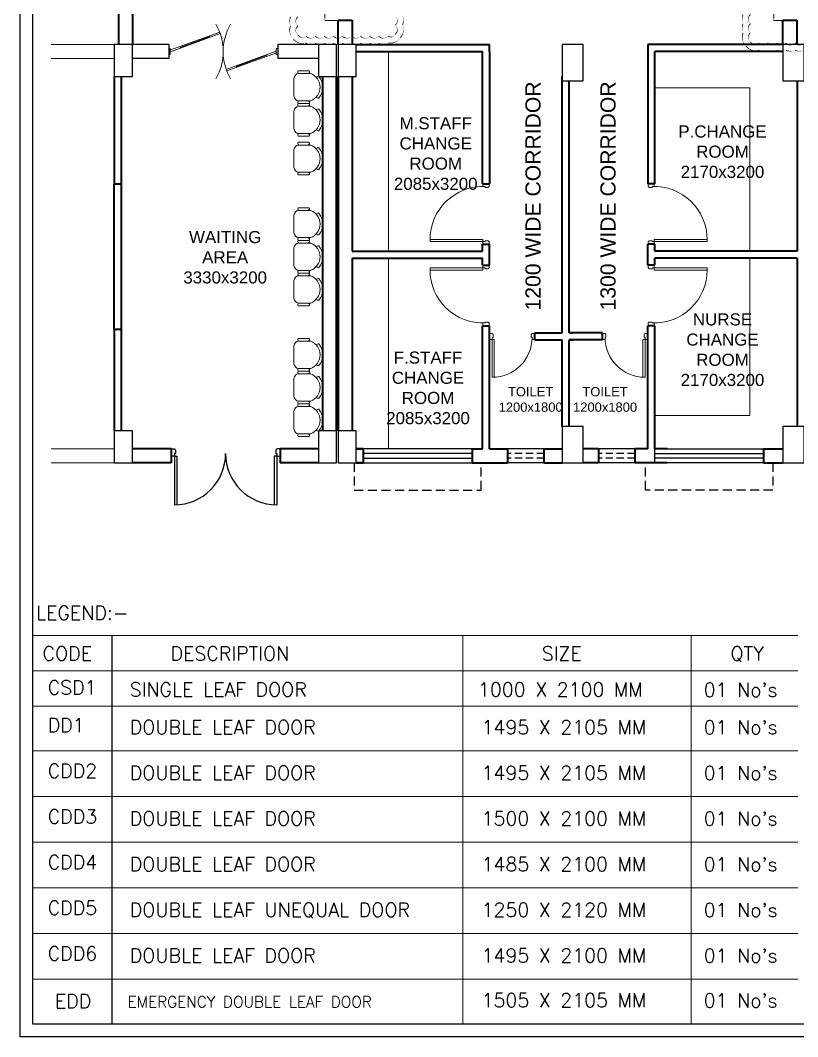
# Model space of a CAD drawing. Header units: millimetres. Extents: x 1319230 to 2124380, y -346496 to -91575.
# Drawn here: x 2083807 to 2096652, y -266856 to -250066 of the extents above; entities that cross this region are included whole.
import ezdxf
from ezdxf.enums import TextEntityAlignment as Align

# ---------------------------------------------------------------- set-up
doc = ezdxf.new("R2010")
doc.units = ezdxf.units.MM
doc.header["$LTSCALE"] = 600
doc.header["$MEASUREMENT"] = 0
doc.header["$PDMODE"] = 35
doc.linetypes.add('HIDDEN', pattern=[0.375, 0.25, -0.125])
for name, color, linetype, lineweight in [('900 Door', 56, 'Continuous', 5), ('D.F', 251, 'Continuous', 5), ('DIM', 7, 'Continuous', 0), ('DOOR', 144, 'Continuous', 13), ('ELBOW_FLANGE', 7, 'Continuous', 0), ('funiture', 30, 'Continuous', 13), ('furniture', 30, 'Continuous', 9), ('P-Wall', 8, 'Continuous', 35)]:
    doc.layers.add(name, color=color, linetype=linetype, lineweight=lineweight)
for name, color, linetype in [('col', 5, 'Continuous'), ('Dimensions', 7, 'Continuous'), ('Lines', 7, 'Continuous'), ('TEXT', 6, 'Continuous'), ('TITLE BLOCK', 7, 'Continuous'), ('wall', 1, 'Continuous'), ('Window', 4, 'Continuous')]:
    doc.layers.add(name, color=color, linetype=linetype)
doc.styles.add('ARIAL', font='arial.ttf')
doc.styles.add('ROMANS', font='romans.shx')
doc.dimstyles.new('AEPL1', dxfattribs={"dimtxt": 100, "dimasz": 40, "dimexe": 1.25, "dimexo": 5, "dimtad": 0, "dimdec": 0, "dimtxsty": 'ROMANS', "dimcen": 2.5, "dimclrd": 250, "dimclre": 250, "dimclrt": 7, "dimadec": 0, "dimazin": 0, "dimtfac": 1, "dimtdec": 0, "dimtmove": 0, "dimatfit": 3, "dimfxl": 1, "dimlwd": 0, "dimlwe": 0, "dimarcsym": 0})

# ---------------------------------------------------------------- blocks, each defined once
blk = doc.blocks.new('D1')
at = {"layer": 'DOOR', "color": 8}
for p, q in [((19, 69), (825, 362)), ((27, 46), (833, 339)), ((184, 116), (668, 292)), ((672, 280), (663, 304)), ((0, 98), (24, 98)), ((0, 98), (0, 0)), ((0, 0), (24, 0)), ((19, 69), (27, 46)), ((24, 98), (24, 0)), ((180, 128), (188, 105)), ((1737, 52), (931, -241)), ((1745, 29), (939, -264)), ((1745, 29), (1737, 52)), ((1740, 98), (1740, 0)), ((1764, 98), (1740, 98)), ((1764, 0), (1740, 0)), ((1764, 98), (1764, 0)), ((1580, -18), (1096, -194)), ((1584, -30), (1576, -7)), ((1101, -206), (1092, -182))]:
    blk.add_line(p, q, dxfattribs=at)
for centre, start, end in [((0, 49), 330, 30), ((1764, 49), 150, 210)]:
    blk.add_arc(centre, 882, start, end, dxfattribs=at)
blk = doc.blocks.new('CH1')
for p, q in [((7.79, 8.86), (15.54, 8.86)), ((8.95, 10.63), (16.07, 10.63)), ((18.73, -5.67), (18.73, 5.67)), ((7.79, -8.86), (15.54, -8.86)), ((8.95, -10.63), (16.07, -10.63))]:
    blk.add_line(p, q)
for centre, radius, start, end in [((11.3, 0), 11.3, 141.456, 218.544), ((11.3, 0), 9.53, 111.63139, 248.36861), ((2.95, 6.24), 0.935, 339.0298, 121.3377), ((9.81, 9.9), 1.13, 139.80348, 247.85849), ((15.54, 5.67), 3.19, 0, 90), ((15.21, 9.9), 1.13, 292.14151, 40.19652), ((2.94, -6.24), 0.935, 238.6623, 20.9702), ((15.54, -5.67), 3.19, 270, 0), ((9.81, -9.9), 1.13, 112.14151, 220.19652), ((15.21, -9.9), 1.13, 319.80348, 67.85849)]:
    blk.add_arc(centre, radius, start, end)
blk = doc.blocks.new('A$C32852038')
at = {"xscale": 25.40000009536743, "yscale": 25.39999985694885, "zscale": 25.39999999999785, "rotation": 90}
blk.add_blockref('CH1', (0, -476), dxfattribs=at)
blk = doc.blocks.new('750')
at = {"layer": 'DOOR', "color": 8}
for p, q in [((-50, 705), (-47.5, 705)), ((-35, 690), (-35, 692.5)), ((-50, 45), (-47.5, 45)), ((-35, 60), (-35, 57.5)), ((50, 45), (50, 80)), ((50, 80), (675, 80)), ((50, 45), (675, 45)), ((675, 45), (675, 80))]:
    blk.add_line(p, q, dxfattribs=at)
for points in [[(15, 690), (15, 705), (50, 705), (50, 750), (-50, 750), (-50, 705)], [(-35, 690), (15, 690)], [(15, 60), (15, 45), (50, 45), (50, 0), (-50, 0), (-50, 45)], [(-35, 60), (15, 60)]]:
    blk.add_lwpolyline(points, dxfattribs=at)
for centre, radius, start, end in [((-35, 705), 12.5, 180, 270), ((15, 45), 660, 0, 90), ((-35, 45), 12.5, 90, 180)]:
    blk.add_arc(centre, radius, start, end, dxfattribs=at)
blk = doc.blocks.new('A$C19B8274B')
at = {"layer": 'DOOR'}
blk.add_line((-45, 925), (-80, 925), dxfattribs=at)
at = {"layer": 'DOOR', "color": 8}
for p, q in [((-80, 50), (-80, 925)), ((-45, 50), (-45, 925)), ((-45, 50), (-80, 50)), ((-955, -50), (-955, -47.5)), ((-940, -35), (-942.5, -35)), ((-60, -35), (-57.5, -35)), ((-45, -50), (-45, -47.5))]:
    blk.add_line(p, q, dxfattribs=at)
for points in [[(-940, 15), (-955, 15), (-955, 50), (-1000, 50), (-1000, -50), (-955, -50)], [(-940, -35), (-940, 15)], [(-60, 15), (-45, 15), (-45, 50), (0, 50), (0, -50), (-45, -50)], [(-60, -35), (-60, 15)]]:
    blk.add_lwpolyline(points, dxfattribs=at)
for centre, radius, start, end in [((-80, 50), 875, 90, 182.29244), ((-955, -35), 12.5, 270, 0), ((-45, -35), 12.5, 180, 270)]:
    blk.add_arc(centre, radius, start, end, dxfattribs=at)
blk = doc.blocks.new('W1800')
at = {"layer": 'wall', "color": 7}
for p, q in [((0, -58), (0, 173)), ((1800, 173), (1800, -58))]:
    blk.add_line(p, q, dxfattribs=at)
at = {"layer": 'Window'}
for p, q in [((0, 173), (1800, 173)), ((0, 98), (1800, 98)), ((1800, 18), (0, 18)), ((1800, -58), (0, -58))]:
    blk.add_line(p, q, dxfattribs=at)
blk = doc.blocks.new('*D170')
at = {"layer": 'Defpoints', "color": 0, "transparency": 16777216}
for p in [(2089059, -248566), (2088840, -250066), (2089059, -250066)]:
    blk.add_point(p, dxfattribs=at)
at = {"layer": 'DIM', "color": 250, "lineweight": 0, "transparency": 16777216}
for p, q in [((2089054, -248566), (2088838, -248566)), ((2088840, -248606), (2088840, -249147)), ((2088840, -250026), (2088840, -249485)), ((2089054, -250066), (2088838, -250066))]:
    blk.add_line(p, q, dxfattribs=at)
at = {"layer": 'DIM', "color": 250, "transparency": 16777216}
for points in [[(2088846, -248606), (2088833, -248606), (2088840, -248566)], [(2088833, -250026), (2088846, -250026), (2088840, -250066)]]:
    blk.add_solid(points, dxfattribs=at)
at = {"layer": 'DIM', "color": 7, "transparency": 16777216, "insert": (2088840, -249316), "char_height": 100, "attachment_point": 5, "rotation": 90, "style": 'ROMANS'}
blk.add_mtext('1500', dxfattribs=at)
blk = doc.blocks.new('*D171')
at = {"layer": 'Defpoints', "color": 0, "transparency": 16777216}
for p in [(2096255, -248581), (2096409, -248581), (2096409, -250066)]:
    blk.add_point(p, dxfattribs=at)
at = {"layer": 'Dimensions', "color": 250, "lineweight": 0, "transparency": 16777216}
for p, q in [((2096404, -248581), (2096253, -248581)), ((2096255, -248621), (2096255, -249154)), ((2096255, -250026), (2096255, -249492)), ((2096404, -250066), (2096253, -250066))]:
    blk.add_line(p, q, dxfattribs=at)
at = {"layer": 'Dimensions', "color": 250, "transparency": 16777216}
for points in [[(2096261, -248621), (2096248, -248621), (2096255, -248581)], [(2096248, -250026), (2096261, -250026), (2096255, -250066)]]:
    blk.add_solid(points, dxfattribs=at)
at = {"layer": 'Dimensions', "color": 7, "transparency": 16777216, "insert": (2096255, -249323), "char_height": 100, "attachment_point": 5, "rotation": 90, "style": 'ROMANS'}
blk.add_mtext('1485', dxfattribs=at)
blk = doc.blocks.new('*D305')
at = {"layer": 'Defpoints', "color": 0, "transparency": 16777216}
for p in [(2089059, -248566), (2088840, -250066), (2089059, -250066)]:
    blk.add_point(p, dxfattribs=at)
at = {"layer": 'DIM', "color": 250, "lineweight": 0, "transparency": 16777216}
for p, q in [((2089054, -248566), (2088838, -248566)), ((2088840, -248606), (2088840, -249146)), ((2088840, -250026), (2088840, -249485)), ((2089054, -250066), (2088838, -250066))]:
    blk.add_line(p, q, dxfattribs=at)
at = {"layer": 'DIM', "color": 250, "transparency": 16777216}
for points in [[(2088833, -248606), (2088846, -248606), (2088840, -248566)], [(2088833, -250026), (2088846, -250026), (2088840, -250066)]]:
    blk.add_solid(points, dxfattribs=at)
at = {"layer": 'DIM', "color": 7, "transparency": 16777216, "insert": (2088840, -249316), "char_height": 100, "attachment_point": 5, "rotation": 90, "style": 'ROMANS'}
blk.add_mtext('1500', dxfattribs=at)

msp = doc.modelspace()

# ---------------------------------------------------------------- linework, layer by layer
at = {"color": 8, "lineweight": 25}
for p, q in [((2086299.6, -257265.8), (2086299.6, -257145.8)), ((2086299.6, -257265.8), (2086299.6, -257145.8)), ((2086299.6, -257145.8), (2086353.6, -257145.8)), ((2086353.6, -257145.8), (2086353.6, -257148.8)), ((2086371.6, -257163.8), (2086368.6, -257163.8)), ((2086371.6, -257163.8), (2086371.6, -257223.8)), ((2088027.6, -257163.8), (2088030.6, -257163.8)), ((2088027.6, -257163.8), (2088027.6, -257223.8)), ((2088099.6, -257145.8), (2088045.6, -257145.8)), ((2088045.6, -257145.8), (2088045.6, -257148.8)), ((2088099.6, -257265.8), (2088099.6, -257145.8)), ((2086353.6, -257265.8), (2086299.6, -257265.8)), ((2086371.6, -257223.8), (2086353.6, -257223.8)), ((2086353.6, -257223.8), (2086353.6, -257265.8)), ((2086353.6, -257265.8), (2086353.6, -258069.8)), ((2086353.6, -257265.8), (2086395.6, -257265.8)), ((2086395.6, -257265.8), (2086395.6, -258069.8)), ((2088003.6, -257265.8), (2088003.6, -258069.8)), ((2088045.6, -257265.8), (2088003.6, -257265.8)), ((2088027.6, -257223.8), (2088045.6, -257223.8)), ((2088045.6, -257223.8), (2088045.6, -257265.8)), ((2088045.6, -257265.8), (2088099.6, -257265.8)), ((2088045.6, -257265.8), (2088045.6, -258069.8))]:
    msp.add_line(p, q, dxfattribs=at)
for points in [[(2124380.5, -238045.4), (2124380.5, -266855.7), (2083807.4, -266855.7), (2083807.4, -238045.4)], [(2124171.8, -238254.1), (2124171.8, -266647.1), (2084016, -266647.1), (2084016, -238254.1)]]:
    msp.add_lwpolyline(points, close=True)
at = {"color": 8}
for centre, radius, start, end in [((2086353.6, -257163.8), 15, 0, 90), ((2088045.6, -257163.8), 15, 90, 180), ((2086353.6, -257223.8), 846, 270, 0), ((2088045.6, -257223.8), 846, 180, 270)]:
    msp.add_arc(centre, radius, start, end, dxfattribs=at)
at = {"layer": 'col'}
for points in [[(2085359.1, -250995.8), (2085659.1, -250995.8), (2085659.1, -250465.8), (2085359.1, -250465.8)], [(2085359.1, -250995.8), (2085659.1, -250995.8), (2085659.1, -250465.8), (2085359.1, -250465.8)], [(2088734.1, -250995.8), (2089034.1, -250995.8), (2089034.1, -250465.8), (2088734.1, -250465.8)], [(2088734.1, -250995.8), (2089034.1, -250995.8), (2089034.1, -250465.8), (2088734.1, -250465.8)], [(2089059.1, -250995.8), (2089359.1, -250995.8), (2089359.1, -250465.8), (2089059.1, -250465.8)], [(2089059.1, -250995.8), (2089359.1, -250995.8), (2089359.1, -250465.8), (2089059.1, -250465.8)], [(2092759.1, -251065.8), (2093109.1, -251065.8), (2093109.1, -250465.8), (2092759.1, -250465.8)], [(2092759.1, -251065.8), (2093109.1, -251065.8), (2093109.1, -250465.8), (2092759.1, -250465.8)], [(2096409.1, -251065.8), (2096759.1, -251065.8), (2096759.1, -250465.8), (2096409.1, -250465.8)], [(2096409.1, -251065.8), (2096759.1, -251065.8), (2096759.1, -250465.8), (2096409.1, -250465.8)], [(2085359.1, -257375.8), (2085659.1, -257375.8), (2085659.1, -256845.8), (2085359.1, -256845.8)], [(2085359.1, -257375.8), (2085659.1, -257375.8), (2085659.1, -256845.8), (2085359.1, -256845.8)], [(2088734.1, -257375.8), (2089034.1, -257375.8), (2089034.1, -256845.8), (2088734.1, -256845.8)], [(2088734.1, -257375.8), (2089034.1, -257375.8), (2089034.1, -256845.8), (2088734.1, -256845.8)], [(2089059.1, -257375.8), (2089359.1, -257375.8), (2089359.1, -256845.8), (2089059.1, -256845.8)], [(2089059.1, -257375.8), (2089359.1, -257375.8), (2089359.1, -256845.8), (2089059.1, -256845.8)], [(2092759.1, -257375.8), (2093109.1, -257375.8), (2093109.1, -256775.8), (2092759.1, -256775.8)], [(2092759.1, -257375.8), (2093109.1, -257375.8), (2093109.1, -256775.8), (2092759.1, -256775.8)], [(2096409.1, -257375.8), (2096759.1, -257375.8), (2096759.1, -256775.8), (2096409.1, -256775.8)], [(2096409.1, -257375.8), (2096759.1, -257375.8), (2096759.1, -256775.8), (2096409.1, -256775.8)]]:
    msp.add_lwpolyline(points, close=True, dxfattribs=at)
at = {"layer": 'D.F', "linetype": 'Continuous'}
for p, q in [((2084315.3, -250465.8), (2085359.1, -250465.8)), ((2084315.3, -250695.8), (2085359.1, -250695.8)), ((2084315.3, -257145.8), (2085359.1, -257145.8)), ((2084315.3, -257375.8), (2085359.1, -257375.8))]:
    msp.add_line(p, q, dxfattribs=at)
at = {"layer": 'DIM', "linetype": 'ByBlock'}
msp.add_line((2084016, -260228.7), (2084016, -266647.1), dxfattribs=at)
at = {"layer": 'DIM', "color": 5}
for points in [[(2090122.8, -249995.4, 0, 15, -0.201399), (2090122.8, -250145.4, 0, 15, -0.3077757), (2090079.6, -250358.9, 0, 15, -0.3098283), (2089894.9, -250438.8, 0, 15, -0.225144), (2089729, -250446.3, 0, 15, -0.201399), (2089579, -250446.3, 0, 15, -0.201399), (2089429, -250446.3, 0, 15, -0.201399), (2089279, -250446.3, 0, 15, -0.201399), (2089129, -250446.3, 0, 15, -0.201399), (2088979, -250446.3, 0, 15, -0.201399), (2088829, -250446.3, 0, 15, -0.201399), (2088679, -250446.3, 0, 15, -0.2144985), (2088520.1, -250442.3, 0, 15, -0.3154019), (2088320, -250374.7, 0, 15, -0.3151164), (2088273, -250157.6, 0, 15, -0.201399), (2088273, -250007.6, 0, 15, -0.201399)], [(2097599.8, -249960.4, 0, 15, -0.201399), (2097599.8, -250110.4, 0, 15, -0.201399), (2097599.8, -250260.4, 0, 15, -0.3077757), (2097556.6, -250473.9, 0, 15, -0.3098283), (2097371.8, -250553.8, 0, 15, -0.225144), (2097205.9, -250561.3, 0, 15, -0.201399), (2097055.9, -250561.3, 0, 15, -0.201399), (2096905.9, -250561.3, 0, 15, -0.201399), (2096755.9, -250561.3, 0, 15, -0.201399), (2096605.9, -250561.3, 0, 15, -0.201399), (2096455.9, -250561.3, 0, 15, -0.201399), (2096305.9, -250561.3, 0, 15, -0.201399), (2096155.9, -250561.3, 0, 15, -0.2144985), (2095997.1, -250557.3, 0, 15, -0.3154019), (2095796.9, -250489.7, 0, 15, -0.3151164), (2095749.9, -250272.6, 0, 15, -0.201399), (2095749.9, -250122.6, 0, 15, -0.201399), (2095749.9, -249972.6, 0, 15, -0.201399)]]:
    msp.add_lwpolyline(points, format="xyseb", dxfattribs=at)
at = {"layer": 'DIM', "color": 1}
for points in [[(2090000.4, -249995.4, 0, 15, -0.5), (2090000.4, -250145.4, 0, 15, -0.5), (2090000.4, -250295.4, 0, 15, -0.5), (2089879, -250323.9, 0, 15, -0.5), (2089729, -250323.9, 0, 15, -0.5), (2089579, -250323.9, 0, 15, -0.5), (2089429, -250323.9, 0, 15, -0.5), (2089279, -250323.9, 0, 15, -0.5), (2089129, -250323.9, 0, 15, -0.5), (2088979, -250323.9, 0, 15, -0.5), (2088829, -250323.9, 0, 15, -0.5), (2088679, -250323.9, 0, 15, -0.5), (2088529, -250323.9, 0, 15, -0.5), (2088395.4, -250307.6, 0, 15, -0.5), (2088395.4, -250157.6, 0, 15, -0.5), (2088395.4, -250007.6, 0, 15, -0.5)], [(2097477.4, -249960.4, 0, 15, -0.5), (2097477.4, -250110.4, 0, 15, -0.5), (2097477.4, -250260.4, 0, 15, -0.5), (2097477.4, -250410.4, 0, 15, -0.5), (2097355.9, -250438.9, 0, 15, -0.5), (2097205.9, -250438.9, 0, 15, -0.5), (2097055.9, -250438.9, 0, 15, -0.5), (2096905.9, -250438.9, 0, 15, -0.5), (2096755.9, -250438.9, 0, 15, -0.5), (2096605.9, -250438.9, 0, 15, -0.5), (2096455.9, -250438.9, 0, 15, -0.5), (2096305.9, -250438.9, 0, 15, -0.5), (2096155.9, -250438.9, 0, 15, -0.5), (2096005.9, -250438.9, 0, 15, -0.5), (2095872.3, -250422.6, 0, 15, -0.5), (2095872.3, -250272.6, 0, 15, -0.5), (2095872.3, -250122.6, 0, 15, -0.5), (2095872.3, -249972.6, 0, 15, -0.5)]]:
    msp.add_lwpolyline(points, format="xyseb", dxfattribs=at)
at = {"layer": 'ELBOW_FLANGE'}
for p, q in [((2084016, -260228.7), (2096651.6, -260228.7)), ((2091118.7, -260228.7), (2091118.7, -266647.1)), ((2094893.1, -260228.7), (2094893.1, -266647.1)), ((2084016, -260813.4), (2096651.6, -260813.4)), ((2084016, -261398.1), (2096651.6, -261398.1)), ((2084016, -262133.6), (2096651.6, -262133.6)), ((2084016, -262888), (2096651.6, -262888)), ((2084016, -263642.5), (2096651.6, -263642.5)), ((2084016, -264397), (2096651.6, -264397)), ((2084016, -265151.5), (2096651.6, -265151.5)), ((2084016, -265151.5), (2096651.6, -265151.5)), ((2084016, -265905.9), (2096651.6, -265905.9)), ((2084016, -266647.1), (2096651.6, -266647.1))]:
    msp.add_line(p, q, dxfattribs=at)
at = {"layer": 'funiture'}
for p, q in [((2089889.1, -250580.8), (2089889.1, -253880.8)), ((2089889.1, -253995.8), (2089889.1, -257145.8))]:
    msp.add_line(p, q, dxfattribs=at)
at = {"layer": 'funiture', "color": 8}
for points in [[(2094289.1, -251180.8), (2095859.1, -251180.8), (2095859.1, -253880.8)], [(2094289.1, -256595.8), (2095859.1, -256595.8), (2095859.1, -253995.8)]]:
    msp.add_lwpolyline(points, dxfattribs=at)
at = {"layer": 'Lines', "linetype": 'HIDDEN'}
for points in [[(2089324.1, -257375.8), (2089324.1, -257825.8), (2091424.1, -257825.8), (2091424.1, -257375.8)], [(2096239.1, -257375.8), (2096239.1, -257825.8), (2094139.1, -257825.8), (2094139.1, -257375.8)]]:
    msp.add_lwpolyline(points, dxfattribs=at)
at = {"layer": 'P-Wall', "color": 8, "linetype": 'Continuous'}
for p, q in [((2085429.1, -241885.8), (2085429.1, -250465.8)), ((2085659.1, -241885.8), (2085659.1, -250465.8)), ((2089359.1, -250465.8), (2091559.1, -250465.8)), ((2091559.1, -250580.8), (2091559.1, -250465.8)), ((2096409.1, -250465.8), (2094174.1, -250465.8)), ((2089359.1, -250580.8), (2091444.1, -250580.8)), ((2096409.1, -250580.8), (2094289.1, -250580.8)), ((2085359.1, -250995.8), (2085359.1, -252770.8)), ((2085474.1, -250995.8), (2085474.1, -252770.8)), ((2088804.1, -256845.8), (2088804.1, -250995.8)), ((2089034.1, -256845.8), (2089034.1, -250995.8)), ((2089059.1, -250995.8), (2089059.1, -256845.8)), ((2089289.1, -250995.8), (2089289.1, -253880.8)), ((2089059.1, -251065.8), (2089059.1, -256775.8)), ((2089289.1, -251065.8), (2089289.1, -253880.8)), ((2096644.1, -251065.8), (2096644.1, -253880.8)), ((2085474.1, -252770.8), (2085359.1, -252770.8)), ((2085359.1, -255170.8), (2085359.1, -252770.8)), ((2085474.1, -252770.8), (2085474.1, -255170.8)), ((2091444.1, -252765.8), (2091559.1, -252765.8)), ((2094289.1, -252765.8), (2094174.1, -252765.8)), ((2091444.1, -253765.8), (2091559.1, -253765.8)), ((2094289.1, -253765.8), (2094174.1, -253765.8)), ((2089289.1, -253880.8), (2091444.1, -253880.8)), ((2089289.1, -253995.8), (2089289.1, -256845.8)), ((2089289.1, -253995.8), (2089289.1, -256775.8)), ((2089289.1, -253995.8), (2091444.1, -253995.8)), ((2096644.1, -253880.8), (2094289.1, -253880.8)), ((2096644.1, -253995.8), (2094289.1, -253995.8)), ((2096644.1, -253995.8), (2096644.1, -256775.8)), ((2091444.1, -254110.8), (2091559.1, -254110.8)), ((2094289.1, -254110.8), (2094174.1, -254110.8)), ((2085474.1, -255170.8), (2085359.1, -255170.8)), ((2085359.1, -255170.8), (2085359.1, -256845.8)), ((2085474.1, -255170.8), (2085474.1, -256845.8)), ((2091444.1, -255110.8), (2091559.1, -255110.8)), ((2094289.1, -255110.8), (2094174.1, -255110.8)), ((2091859.1, -257145.8), (2091859.1, -257375.8)), ((2092459.1, -257145.8), (2092459.1, -257375.8)), ((2093359.1, -257145.8), (2093359.1, -257375.8)), ((2093959.1, -257145.8), (2093959.1, -257375.8))]:
    msp.add_line(p, q, dxfattribs=at)
at = {"layer": 'P-Wall'}
for p, q in [((2089059.1, -250465.8), (2089059.1, -250065.8)), ((2089059.1, -250065.8), (2089289.1, -250065.8)), ((2089289.1, -250065.8), (2089289.1, -250465.8)), ((2096409.1, -250465.8), (2096409.1, -250065.8)), ((2096409.1, -250065.8), (2096639.1, -250065.8)), ((2096639.1, -250065.8), (2096639.1, -250465.8))]:
    msp.add_line(p, q, dxfattribs=at)
at = {"layer": 'P-Wall', "color": 8}
for p, q in [((2094174.1, -250465.8), (2094174.1, -252765.8)), ((2091444.1, -252765.8), (2091444.1, -250580.8)), ((2091559.1, -250580.8), (2091559.1, -252765.8)), ((2094289.1, -252765.8), (2094289.1, -250580.8)), ((2092759.1, -255230.8), (2092759.1, -250995.8)), ((2092874.1, -255230.8), (2092874.1, -251065.8)), ((2091444.1, -253880.8), (2091444.1, -253765.8)), ((2091559.1, -254110.8), (2091559.1, -253765.8)), ((2094174.1, -254110.8), (2094174.1, -253765.8)), ((2094289.1, -253880.8), (2094289.1, -253765.8)), ((2091444.1, -254110.8), (2091444.1, -253995.8)), ((2094289.1, -254110.8), (2094289.1, -253995.8)), ((2091444.1, -257145.8), (2091444.1, -255110.8)), ((2091559.1, -257145.8), (2091559.1, -255110.8)), ((2094174.1, -257145.8), (2094174.1, -255110.8)), ((2094289.1, -257145.8), (2094289.1, -255110.8)), ((2092309.1, -255345.8), (2092309.1, -255230.8)), ((2092309.1, -255230.8), (2092759.1, -255230.8)), ((2092309.1, -255345.8), (2092759.1, -255345.8)), ((2092759.1, -256775.8), (2092759.1, -255345.8)), ((2092874.1, -255230.8), (2092944.1, -255230.8)), ((2093424.1, -255230.8), (2092874.1, -255230.8)), ((2092874.1, -255345.8), (2092944.1, -255345.8)), ((2092874.1, -256775.8), (2092874.1, -255345.8)), ((2093424.1, -255345.8), (2092874.1, -255345.8)), ((2093424.1, -255345.8), (2093424.1, -255230.8)), ((2089359.1, -257145.8), (2089474.1, -257145.8)), ((2089474.1, -257145.8), (2089359.1, -257145.8)), ((2089474.1, -257145.8), (2089474.1, -257375.8)), ((2091274.1, -257145.8), (2091444.1, -257145.8)), ((2091274.1, -257145.8), (2091274.1, -257375.8)), ((2091559.1, -257145.8), (2091859.1, -257145.8)), ((2092459.1, -257145.8), (2092759.1, -257145.8)), ((2093359.1, -257145.8), (2093109.1, -257145.8)), ((2094174.1, -257145.8), (2093959.1, -257145.8)), ((2094494.1, -257145.8), (2094289.1, -257145.8)), ((2096089.1, -257145.8), (2096409.1, -257145.8)), ((2096089.1, -257145.8), (2096089.1, -257375.8)), ((2089359.1, -257375.8), (2089474.1, -257375.8)), ((2089474.1, -257375.8), (2089359.1, -257375.8)), ((2091274.1, -257375.8), (2091859.1, -257375.8)), ((2092459.1, -257375.8), (2092759.1, -257375.8)), ((2093359.1, -257375.8), (2093109.1, -257375.8)), ((2094494.1, -257375.8), (2093959.1, -257375.8)), ((2096089.1, -257375.8), (2096409.1, -257375.8))]:
    msp.add_line(p, q, dxfattribs=at)
at = {"layer": 'P-Wall', "linetype": 'Continuous'}
for p, q in [((2086299.6, -257145.8), (2085659.1, -257145.8)), ((2086299.6, -257145.8), (2086299.6, -257375.8)), ((2088734.1, -257145.8), (2088099.6, -257145.8)), ((2088099.6, -257145.8), (2088099.6, -257375.8)), ((2086299.6, -257375.8), (2085659.1, -257375.8)), ((2088734.1, -257375.8), (2088099.6, -257375.8))]:
    msp.add_line(p, q, dxfattribs=at)
at = {"layer": 'TITLE BLOCK'}
msp.add_line((2085317.4, -260228.7), (2085317.4, -266647.1), dxfattribs=at)
at = {"layer": 'wall', "linetype": 'Continuous'}
for p, q in [((2086259.6, -250465.8), (2085659.1, -250465.8)), ((2086259.6, -250465.8), (2086259.6, -250695.8)), ((2088734.1, -250465.8), (2088059.6, -250465.8)), ((2088059.6, -250465.8), (2088059.6, -250695.8)), ((2086259.6, -250695.8), (2085659.1, -250695.8)), ((2088734.1, -250695.8), (2088059.6, -250695.8))]:
    msp.add_line(p, q, dxfattribs=at)
at = {"layer": 'Window', "ltscale": 750}
for p, q in [((2092459.1, -257145.8), (2091859.1, -257145.8)), ((2093959.1, -257145.8), (2093359.1, -257145.8)), ((2092459.1, -257375.8), (2091859.1, -257375.8)), ((2093959.1, -257375.8), (2093359.1, -257375.8))]:
    msp.add_line(p, q, dxfattribs=at)
at = {"layer": 'Window', "linetype": 'HIDDEN', "ltscale": 0.8}
for p, q in [((2092459.1, -257220.8), (2091859.1, -257220.8)), ((2093959.1, -257220.8), (2093359.1, -257220.8)), ((2092459.1, -257300.8), (2091859.1, -257300.8)), ((2093959.1, -257300.8), (2093359.1, -257300.8))]:
    msp.add_line(p, q, dxfattribs=at)

# ---------------------------------------------------------------- block references
at = {"layer": 'DOOR', "xscale": 1.020408162847161, "yscale": 1.020408162847161, "zscale": 1.020408162847161, "rotation": 180}
msp.add_blockref('D1', (2088059.6, -250530.8), dxfattribs=at)
at = {"layer": 'DOOR', "linetype": 'Continuous', "xscale": -1}
for p, rotation in [((2091501.6, -253765.8), 89.99999999999972), ((2094231.6, -254110.8), 270)]:
    msp.add_blockref('A$C19B8274B', p, dxfattribs=dict(at, rotation=rotation))
at = {"layer": 'DOOR', "linetype": 'Continuous'}
for p, rotation in [((2094231.6, -253765.8), 270), ((2091501.6, -254110.8), 90)]:
    msp.add_blockref('A$C19B8274B', p, dxfattribs=dict(at, rotation=rotation))
at = {"layer": 'DOOR', "rotation": 270}
msp.add_blockref('750', (2091559.1, -255288.3), dxfattribs=at)
at = {"layer": 'DOOR', "xscale": -1, "rotation": 89.99999999999972}
msp.add_blockref('750', (2094174.1, -255288.3), dxfattribs=at)
at = {"layer": 'DOOR', "color": 7, "xscale": -1}
msp.add_blockref('W1800', (2091274.1, -257318.3), dxfattribs=at)
at = {"layer": 'DOOR', "color": 7}
msp.add_blockref('W1800', (2094289.1, -257318.3), dxfattribs=at)
at = {"layer": 'furniture', "rotation": 90}
for p in [(2088328.4, -251170.8), (2088328.4, -251710.8), (2088328.4, -252350.8), (2088328.4, -253430.8), (2088328.4, -253970.8), (2088328.4, -254510.8), (2088328.4, -255590.8), (2088328.4, -256130.8), (2088328.4, -256670.8)]:
    msp.add_blockref('A$C32852038', p, dxfattribs=at)

# ---------------------------------------------------------------- texts
at = {"layer": '900 Door', "color": 7, "style": 'ROMANS'}
for s, height, p in [('LEGEND:-', 229.93, (2084065.6, -259970.7)), ('CODE', 229.93, (2084174.4, -260639.8)), ('DESCRIPTION', 229.928, (2086289.6, -260639.8)), ('SIZE', 229.93, (2092422.7, -260639.8)), ('QTY', 229.93, (2095540.3, -260639.8)), ('CSD1', 229.93, (2084259.5, -261203.6)), ('DD1', 229.93, (2084259.5, -261824.2)), ('CDD2', 229.93, (2084259.5, -262578.7)), ('CDD3', 229.93, (2084259.5, -263333.2)), ('CDD4', 229.93, (2084259.5, -264087.6)), ('CDD5', 229.93, (2084259.5, -264842.1)), ('CDD6', 229.93, (2084259.5, -265596.6)), ('EDD', 229.93, (2084378.5, -266385.9))]:
    msp.add_text(s, height=height, dxfattribs=at).set_placement(p)
at = {"layer": 'TEXT', "color": 8, "style": 'ARIAL'}
for s, p in [('1200 WIDE CORRIDOR', (2092478.1, -252967.1)), ('1300 WIDE CORRIDOR', (2093717.6, -252967.1))]:
    msp.add_text(s, height=250, rotation=90, dxfattribs=at).set_placement(p, align=Align.BOTTOM_CENTER)
at = {"layer": 'TEXT', "color": 8, "attachment_point": 5, "style": 'ARIAL'}
for s, insert, char_height, width in [('M.STAFF CHANGE ROOM 2085x3200', (2090671.1, -252267.4), 200, 1382.81), ('\\PP.CHANGE ROOM\\P2170x3200', (2095409.6, -252070.3), 200, 1674.857), ('WAITING AREA 3330x3200', (2087192, -253980.9), 200, 1382.81), ('NURSE\\PCHANGE ROOM 2170x3200', (2095409.6, -255507.6), 200, 1674.857), ('F.STAFF CHANGE ROOM 2085x3200', (2090544.2, -256138.7), 200, 1382.81), ('TOILET\\P1200x1800', (2092239.2, -256329.4), 153, 1626.956), ('TOILET\\P1200x1800', (2093469.2, -256329.4), 153, 1626.956)]:
    msp.add_mtext(s, dxfattribs=dict(at, insert=insert, char_height=char_height, width=width))
at = {"layer": 'TITLE BLOCK', "style": 'ROMANS'}
for s, height, p in [('SINGLE LEAF DOOR', 229.928, (2085614.7, -261234.9)), ('  1000 X 2100 MM', 229.928, (2091053.8, -261234.9)), ("01 No's", 229.93, (2095098.9, -261239.4)), ('DOUBLE LEAF DOOR', 229.928, (2085614.7, -261855.6)), (' 1495 X 2105 MM', 229.928, (2091270.9, -261855.6)), ("01 No's", 229.93, (2095098.9, -261860.1)), ('DOUBLE LEAF DOOR', 229.928, (2085614.7, -262610.1)), (' 1495 X 2105 MM', 229.928, (2091270.9, -262610.1)), ("01 No's", 229.93, (2095098.9, -262614.6)), ('DOUBLE LEAF DOOR', 229.928, (2085614.7, -263364.6)), (' 1500 X 2100 MM', 229.928, (2091270.9, -263364.6)), ("01 No's", 229.93, (2095098.9, -263369)), ('DOUBLE LEAF DOOR', 229.928, (2085614.7, -264119)), (' 1485 X 2100 MM', 229.928, (2091270.9, -264119)), ("01 No's", 229.93, (2095098.9, -264123.5)), ('DOUBLE LEAF UNEQUAL DOOR', 229.928, (2085614.7, -264873.5)), (' 1250 X 2120 MM', 229.928, (2091270.9, -264873.5)), ("01 No's", 229.93, (2095098.9, -264878)), ('DOUBLE LEAF DOOR', 229.928, (2085614.7, -265628)), (' 1495 X 2100 MM', 229.928, (2091270.9, -265628)), ("01 No's", 229.93, (2095098.9, -265632.4)), ('EMERGENCY DOUBLE LEAF DOOR', 183.942, (2085579.8, -266372.9)), (' 1505 X 2105 MM', 229.928, (2091270.9, -266369.1)), ("01 No's", 229.93, (2095098.9, -266373.6))]:
    msp.add_text(s, height=height, dxfattribs=at).set_placement(p)

# ---------------------------------------------------------------- dimensions: what is measured, and where the dimension line sits
at = {"layer": 'DIM'}
for picture in ['*D170', '*D305']:
    dim = msp.add_linear_dim(base=(2088839.6, -250065.8), p1=(2089059.1, -248565.8), p2=(2089059.1, -250065.8), angle=90, dimstyle='AEPL1', dxfattribs=at)
    dim.commit()
    dim.dimension.update_dxf_attribs({"geometry": picture, "text_midpoint": (2088839.6, -249315.8)})
at = {"layer": 'Dimensions'}
dim = msp.add_linear_dim(base=(2096254.6, -248580.8), p1=(2096409.1, -250065.8), p2=(2096409.1, -248580.8), angle=90, dimstyle='AEPL1', dxfattribs=at)
dim.commit()
dim.dimension.update_dxf_attribs({"geometry": '*D171', "text_midpoint": (2096254.6, -249323.3), "dimtype": 160})

doc.saveas('drawing.dxf')
